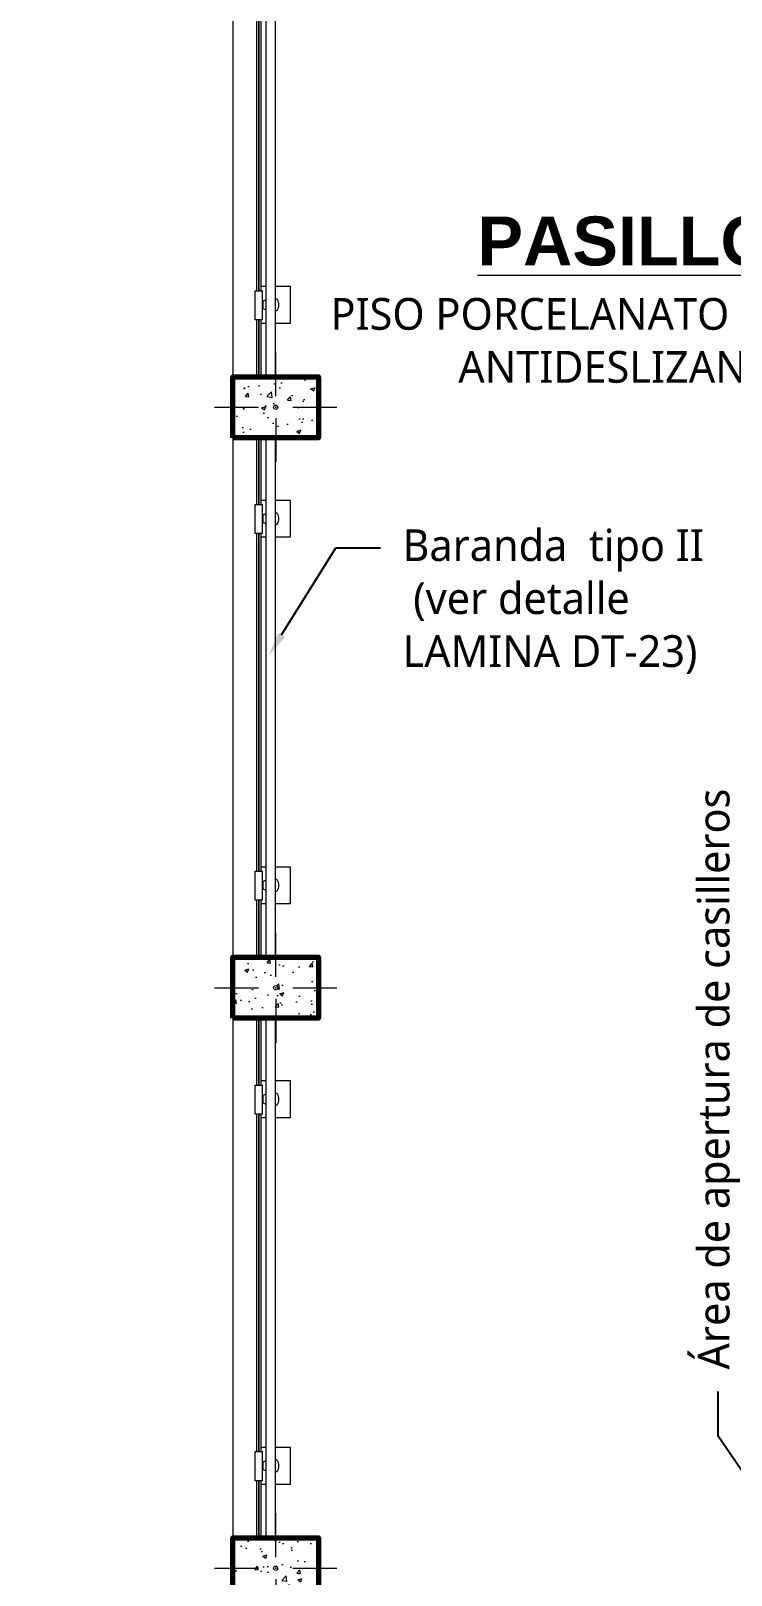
# Model space of a CAD drawing. Header units: metres. Extents: x 28 to 239, y -1 to 113.
# Drawn here: x 118.92 to 121.78, y 73.86 to 80.18 of the extents above; entities that cross this region are included whole.
import ezdxf
from ezdxf import colors
from ezdxf.entities.mleader import LeaderData, LeaderLine
from ezdxf.math import Vec2, Vec3

# ---------------------------------------------------------------- set-up
doc = ezdxf.new("R2010")
doc.units = ezdxf.units.M
for name, color, linetype, lineweight in [('A-FLOR-HRAL', 11, 'Continuous', 9), ('COLUMNAS 50', 32, 'Continuous', 70), ('GRAFO 0 BLANCO', 7, 'Continuous', 0), ('letras sr', 7, 'Continuous', 5)]:
    doc.layers.add(name, color=color, linetype=linetype, lineweight=lineweight)
doc.styles.add('Generales', font='trebuc.ttf', dxfattribs={"height": 0.1})
doc.styles.add('Santa Rosa 1 50', font='trebuc.ttf')

# ---------------------------------------------------------------- blocks, each defined once
blk = doc.blocks.new('columna pasillos')
at = {"layer": 'GRAFO 0 BLANCO'}
h = blk.add_hatch(dxfattribs=at)
h.set_pattern_fill('AR-CONC', color=256, scale=0.024, angle=-90)
h.set_pattern_definition([(320, (0, 0), (-0.015060515, -0.17214244), [0.018, -0.198]), (265, (0, 0), (0.18052611, 0.03330032), [0.0144, -0.1584]), (10.45144, (-0.00126, -0.01435), (0.1654656, -0.13884213), [0.01529765, -0.16827411]), (316.1842, (0.048, -7e-10), (-0.03972463, -0.25613792), [0.027, -0.297]), (6.63563, (0.0447, -0.02134), (0.23378846, -0.22431887), [0.02294648, -0.2524113]), (261.18416, (0.048, -7e-10), (0.23378846, -0.22431887), [0.0216, -0.2376]), (291, (0.036, -0.024), (-0.096628536, -0.14325769), [0.018, -0.198]), (236, (0.036, -0.024), (0.17403601, -0.05839568), [0.0144, -0.1584]), (341.45144, (0.02795, -0.03594), (0.07740747, -0.20165337), [0.01529765, -0.16827411]), (307.5, (0, 0), (0.079894525, -0.002918366), [0, -0.15648, 0, -0.1608, 0, -0.159]), (277.5, (0, 0), (0.09465881, -0.06313669), [0, -0.09168, 0, -0.15288, 0, -0.0606]), (237.5, (7e-10, 0.05352), (-0.005413171, -0.128117385), [0, -0.06, 0, -0.1872, 0, -0.2484]), (227.5, (1e-09, 0.07752), (0.024025194, -0.13996468), [0, -0.078, 0, -0.12432, 0, -0.1764])])
h.paths.add_polyline_path([(-235.5347, 35.024), (-235.7847, 35.024), (-235.7847, 34.674), (-235.5347, 34.674)])
h.paths.add_polyline_path([(-235.651, 34.849, -1), (-235.6684, 34.849, -1)], flags=16)
at = {"layer": 'COLUMNAS 50', "color": 1, "linetype": 'Continuous', "lineweight": 9}
for p, q in [((-235.6597, 35.099), (-235.6597, 34.919)), ((-235.7047, 34.849), (-235.8847, 34.849)), ((-235.6147, 34.849), (-235.4347, 34.849)), ((-235.6597, 34.779), (-235.6597, 34.599))]:
    blk.add_line(p, q, dxfattribs=at)
at = {"layer": 'COLUMNAS 50', "linetype": 'Continuous'}
blk.add_lwpolyline([(-235.7847, 35.024), (-235.5347, 35.024), (-235.5347, 34.674), (-235.7847, 34.674)], close=True, dxfattribs=at)
at = {"layer": 'COLUMNAS 50', "color": 1, "linetype": 'Continuous', "lineweight": 9}
blk.add_circle((-235.6597, 34.849), 0.00871, dxfattribs=at)
blk.add_point((-235.6597, 34.849), dxfattribs=at)
blk = doc.blocks.new('Barandilla - 50 x 12mm-V31-Nivel 2')
at = {"layer": 'A-FLOR-HRAL'}
for p, q in [((-26.7, 93), (-88, 93)), ((-88, 93), (-88, 18.2)), ((34.1, 93), (13.2, 93)), ((27, 79.4), (57, 79.4)), ((27, 79.4), (27, -39.6)), ((57, 79.4), (57, -39.6)), ((-88, 18.2), (-88, -56.6)), ((24.9, 2.6), (25.1, 33.6)), ((-88, -56.6), (-26.7, -56.6)), ((13.1, -56.6), (34.1, -56.6)), ((57, -39.6), (27, -39.6))]:
    blk.add_line(p, q, dxfattribs=at)
for centre, radius, start, end in [((-0.6, 18.2), 39.4, 144.03454, 215.40425), ((-19.3, -77.8), 119.9, 93.54236, 96.31867), ((-18.3, 114.4), 119.9, 285.32652, 291.1568), ((-19.3, -77.8), 119.9, 68.28199, 74.19628), ((-18.3, 114.4), 119.9, 263.12012, 266.01122)]:
    blk.add_arc(centre, radius, start, end, dxfattribs=at)
blk = doc.blocks.new('Barandilla - 50 x 12mm-V8-Nivel 2')
at = {"layer": 'A-FLOR-HRAL'}
for p, q in [((-26.8, 93), (-88, 93)), ((-88, 93), (-88, 18.2)), ((34.1, 93), (13.2, 93)), ((27, 79.4), (57, 79.4)), ((27, 79.4), (27, -39.6)), ((57, 79.4), (57, -39.6)), ((-88, 18.2), (-88, -56.6)), ((24.9, 2.6), (25.1, 33.6)), ((-88, -56.6), (-26.8, -56.6)), ((13.2, -56.6), (34.1, -56.6)), ((57, -39.6), (27, -39.6))]:
    blk.add_line(p, q, dxfattribs=at)
for centre, radius, start, end in [((-0.6, 18.2), 39.4, 144.03454, 215.40425), ((-19.3, -77.8), 119.9, 93.58403, 96.31867), ((-18.3, 114.4), 119.9, 285.37611, 291.1568), ((-19.3, -77.8), 119.9, 68.28199, 74.15247), ((-18.3, 114.4), 119.9, 263.12012, 265.9625)]:
    blk.add_arc(centre, radius, start, end, dxfattribs=at)
blk = doc.blocks.new('Barandilla - Barandilla-594911-Nivel 2')
at = {"layer": 'A-FLOR-HRAL'}
for p, q in [((109974.1, 67841.3), (109974.1, 67568.4)), ((109982.1, 67841.3), (109982.1, 67568.4)), ((109983.6, 67841.3), (109983.6, 67568.4)), ((109991.6, 67841.3), (109991.6, 67568.4)), ((110012.5, 67841.3), (110012.5, 65716.3)), ((110052.5, 65716.3), (110052.5, 67841.3)), ((109974.1, 67449.4), (109974.1, 66068.4)), ((109982.1, 67449.4), (109982.1, 66068.4)), ((109983.6, 67449.4), (109983.6, 66068.4)), ((109991.6, 67449.4), (109991.6, 66068.4)), ((109974.1, 65949.4), (109974.1, 65716.3)), ((109982.1, 65949.4), (109982.1, 65716.3)), ((109983.6, 65949.4), (109983.6, 65716.3)), ((109991.6, 65949.4), (109991.6, 65716.3))]:
    blk.add_line(p, q, dxfattribs=at)
at = {"rotation": 180}
for name, p in [('Barandilla - 50 x 12mm-V8-Nivel 2', (110025.7, 67528.8)), ('Barandilla - 50 x 12mm-V31-Nivel 2', (110025.7, 66028.8))]:
    blk.add_blockref(name, p, dxfattribs=at)
blk = doc.blocks.new('Barandilla - Barandilla-594959-Nivel 2')
at = {"layer": 'A-FLOR-HRAL'}
for p, q in [((109974.1, 70216.3), (109974.1, 69943.4)), ((109982.1, 70216.3), (109982.1, 69943.4)), ((109983.6, 70216.3), (109983.6, 69943.4)), ((109991.6, 70216.3), (109991.6, 69943.4)), ((110012.5, 70216.3), (110012.5, 68091.3)), ((110052.5, 68091.3), (110052.5, 70216.3)), ((109974.1, 69824.4), (109974.1, 68443.4)), ((109982.1, 69824.4), (109982.1, 68443.4)), ((109983.6, 69824.4), (109983.6, 68443.4)), ((109991.6, 69824.4), (109991.6, 68443.4)), ((109974.1, 68324.4), (109974.1, 68091.3)), ((109982.1, 68324.4), (109982.1, 68091.3)), ((109983.6, 68324.4), (109983.6, 68091.3)), ((109991.6, 68324.4), (109991.6, 68091.3))]:
    blk.add_line(p, q, dxfattribs=at)
at = {"rotation": 180}
for name, p in [('Barandilla - 50 x 12mm-V8-Nivel 2', (110025.7, 69903.8)), ('Barandilla - 50 x 12mm-V31-Nivel 2', (110025.7, 68403.8))]:
    blk.add_blockref(name, p, dxfattribs=at)
blk = doc.blocks.new('Barandilla - Barandilla-595007-Nivel 2')
at = {"layer": 'A-FLOR-HRAL'}
for p, q in [((109974.1, 72591.3), (109974.1, 72318.4)), ((109982.1, 72591.3), (109982.1, 72318.4)), ((109983.6, 72591.3), (109983.6, 72318.4)), ((109991.6, 72591.3), (109991.6, 72318.4)), ((110012.5, 72591.3), (110012.5, 70466.3)), ((110052.5, 70466.3), (110052.5, 72591.3)), ((109974.1, 72199.4), (109974.1, 70818.4)), ((109982.1, 72199.4), (109982.1, 70818.4)), ((109983.6, 72199.4), (109983.6, 70818.4)), ((109991.6, 72199.4), (109991.6, 70818.4)), ((109974.1, 70699.4), (109974.1, 70466.3)), ((109982.1, 70699.4), (109982.1, 70466.3)), ((109983.6, 70699.4), (109983.6, 70466.3)), ((109991.6, 70699.4), (109991.6, 70466.3))]:
    blk.add_line(p, q, dxfattribs=at)
at = {"rotation": 180}
for name, p in [('Barandilla - 50 x 12mm-V8-Nivel 2', (110025.7, 72278.8)), ('Barandilla - 50 x 12mm-V31-Nivel 2', (110025.7, 70778.8))]:
    blk.add_blockref(name, p, dxfattribs=at)

msp = doc.modelspace()

# ---------------------------------------------------------------- linework, layer by layer
at = {"color": 9, "true_color": 0xc7c8ca}
msp.add_arc((106.2875, 94.4551), 17.9319, 251.32723, 318.61331, dxfattribs=at)
at = {"layer": 'GRAFO 0 BLANCO'}
msp.add_lwpolyline([(119.7411, 55.3632), (130.1411, 55.3632), (130.1411, 88.2872), (119.7411, 88.2872), (119.7411, 55.3632)], dxfattribs=at)

# ---------------------------------------------------------------- block references
at = {"layer": 'A-FLOR-HRAL', "xscale": 0.001, "yscale": 0.001, "zscale": 0.001}
for name in ['Barandilla - Barandilla-595007-Nivel 2', 'Barandilla - Barandilla-594959-Nivel 2', 'Barandilla - Barandilla-594911-Nivel 2']:
    msp.add_blockref(name, (9.8635, 8.2959), dxfattribs=at)
at = {"layer": 'COLUMNAS 50', "rotation": 89.99999999999999}
for p in [(154.7651, 314.2969), (154.7651, 311.9219), (154.7651, 309.5469)]:
    msp.add_blockref('columna pasillos', p, dxfattribs=at)

# ---------------------------------------------------------------- texts
at = {"layer": 'letras sr', "insert": (119.6243, 79.4177), "char_height": 0.15884, "attachment_point": 1, "style": 'Santa Rosa 1 50'}
msp.add_mtext_dynamic_manual_height_columns('\\pxqc;{\\fSwis721 Ex BT|b1|i0|c0|p34;\\H1.25913x;\\LPASILLO\\P\\fTrebuchet MS|b0|i0|c0|p34;\\H0.65x;\\lPISO PORCELANATO 60x60CM\\PANTIDESLIZANTE}', width=3.443884, gutter_width=1, heights=[0], dxfattribs=at)

# ---------------------------------------------------------------- leaders
at = {"layer": 'letras sr'}
ml = msp.add_multileader_mtext('Standard', dxfattribs=at)
ml.set_content('{\\H1.13043x;Baranda  tipo II\\P (ver detalle\\PLAMINA DT-23)} ', color=256, style='Generales')
ml.set_leader_properties()
ml.build(insert=Vec2(0, 0))
ml.multileader.update_dxf_attribs({"text_right_attachment_type": 6, "dogleg_length": 0.36, "arrow_head_size": 0.1})
ctx = ml.context
ctx.base_point, ctx.char_height, ctx.arrow_head_size, ctx.landing_gap_size, ctx.plane_origin = Vec3(120.3445, 78.0619), 0.115, 0.1, 0.09, Vec3(119.5034, 77.8253)
ctx.right_attachment = 6
notes = []
notes.append((ctx, [(0, (1, 1, 0), (120.1619, 78.0619), (1, 0), 0.1826, [(0, [(119.8878, 77.6211)], 0, [])])]))
ctx.mtext.insert, ctx.mtext.flow_direction = Vec3(120.4345, 78.1381), 5
ml = msp.add_multileader_mtext('Standard', dxfattribs=at)
ml.set_content('Área de apertura de casilleros', color=256, style='Generales')
ml.set_leader_properties()
ml.build(insert=Vec2(0, 0))
ml.multileader.update_dxf_attribs({"text_right_attachment_type": 6, "dogleg_length": 0.36, "arrow_head_size": 0.1})
ctx = ml.context
ctx.base_point, ctx.char_height, ctx.arrow_head_size, ctx.landing_gap_size, ctx.plane_origin, ctx.plane_x_axis, ctx.plane_y_axis = Vec3(121.7245, 74.6103), 0.13, 0.1, 0.09, Vec3(121.1957, 74.0495), Vec3(0, 1), Vec3(-1, 0)
ctx.right_attachment = 6
notes.append((ctx, [(0, (1, 1, 0), (121.7245, 74.4276), (0, 1), 0.1826, [(0, [(121.926, 74.1332)], 0, [])])]))
ctx.mtext.insert, ctx.mtext.text_direction, ctx.mtext.rotation, ctx.mtext.width, ctx.mtext.flow_direction = Vec3(121.6411, 74.7003), Vec3(0, 1), 1.570796, 2.978284, 5
for ctx, leaders in notes:
    for number, flags, end, landing, length, lines in leaders:
        leader = LeaderData()
        leader.index, (leader.has_last_leader_line, leader.has_dogleg_vector, leader.attachment_direction) = number, flags
        leader.last_leader_point, leader.dogleg_vector, leader.dogleg_length = Vec3(end), Vec3(landing), length
        for number, points, colour, breaks in lines:
            line = LeaderLine()
            line.index, line.vertices, line.color, line.breaks = number, Vec3.list(points), colors.encode_raw_color(colour), breaks
            leader.lines.append(line)
        ctx.leaders.append(leader)

doc.saveas('drawing.dxf')
